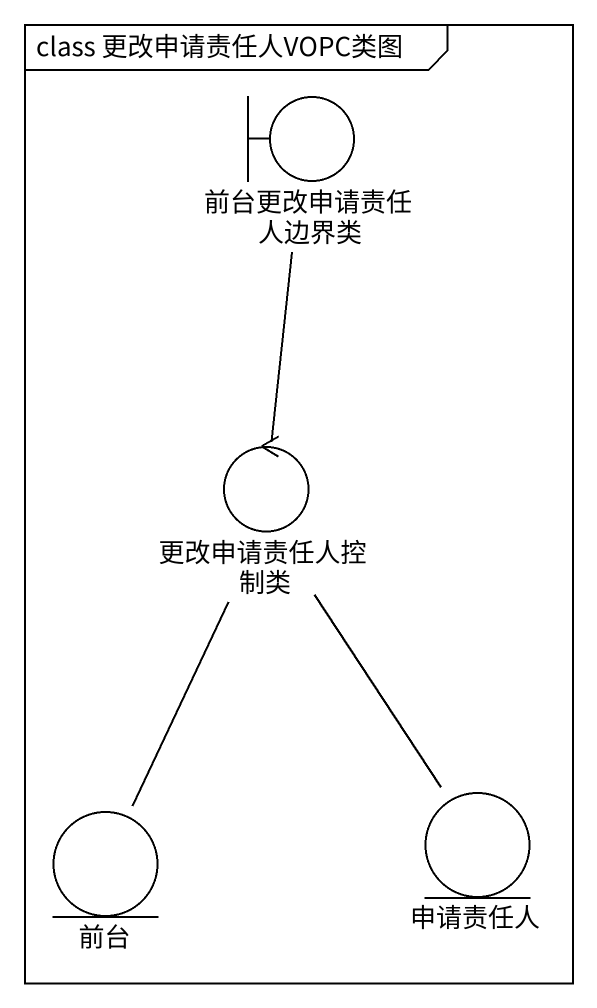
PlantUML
@startuml
mainframe class 更改申请责任人VOPC类图
boundary 前台更改申请责任人边界类
control 更改申请责任人控制类
entity 前台
entity 申请责任人
前台更改申请责任人边界类 -- 更改申请责任人控制类
更改申请责任人控制类 -- 前台
更改申请责任人控制类 -- 申请责任人
@enduml
